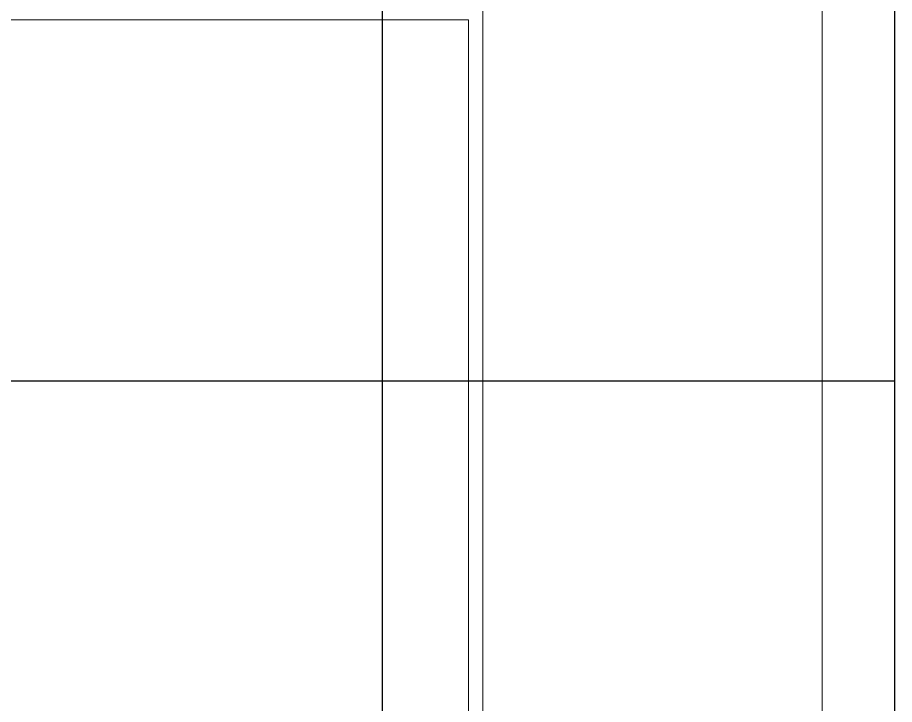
# Model space of a CAD drawing. Header units: inches. Extents: x -12418 to 57169, y -29325 to 19878.
# Drawn here: x 13588 to 14098, y -7388 to -6989 of the extents above; entities that cross this region are included whole.
import ezdxf

# ---------------------------------------------------------------- set-up
doc = ezdxf.new("R2010")
doc.units = ezdxf.units.IN
doc.header["$LTSCALE"] = 25
doc.header["$MEASUREMENT"] = 0
doc.layers.get('0').update_dxf_attribs({"color": 8})
doc.layers.add('00-Ground Floor$0$False Ceiling', color=251, linetype='Continuous')
doc.layers.add('00-Ground Floor$0$LOADING', color=253, linetype='Continuous', lineweight=5)
doc.layers.add('00-Ground Floor$0$Walls', color=251, linetype='Continuous', lineweight=5)

# ---------------------------------------------------------------- blocks, each defined once
blk = doc.blocks.new('00-Ground Floor$0$GF21008-P')
at = {"layer": '00-Ground Floor$0$LOADING'}
for p, q in [((-0.77088, 0), (0.79062, 0)), ((-0.7767, -0.1974), (0.79645, -0.1974)), ((0.02235, -0.20585), (0.02235, -0.73852)), ((0.02235, -0.20585), (0.63897, -0.20585))]:
    blk.add_line(p, q, dxfattribs=at)
blk = doc.blocks.new('00-Ground Floor$0$A$Ce9e1c4c3')
at = {"layer": '00-Ground Floor$0$False Ceiling', "color": 254, "linetype": 'Continuous'}
for p, q in [((-86200, -8477.43), (-86200, -4747.43)), ((-89502.07, -7200), (-85902.07, -7200))]:
    blk.add_line(p, q, dxfattribs=at)
at = {"layer": '00-Ground Floor$0$False Ceiling', "color": 254}
blk.add_line((-85902.07, -4747.43, 0), (-85902.07, -8477.43, 0), dxfattribs=at)
blk = doc.blocks.new('00-Ground Floor')
at = {"layer": '00-Ground Floor$0$Walls'}
blk.add_line((14097.93, -8477.43, 0), (14097.93, -4747.43, 0), dxfattribs=at)
at = {"layer": '00-Ground Floor$0$False Ceiling', "color": 254}
blk.add_blockref('00-Ground Floor$0$A$Ce9e1c4c3', (100000, 0), dxfattribs=at)
at = {"layer": '00-Ground Floor$0$LOADING', "xscale": 1000, "yscale": 1000, "zscale": 1000, "rotation": 269.9999999999998}
blk.add_blockref('00-Ground Floor$0$GF21008-P', (14055.88, -6967.56), dxfattribs=at)

msp = doc.modelspace()

# ---------------------------------------------------------------- block references
msp.add_blockref('00-Ground Floor', (0, 0))

doc.saveas('drawing.dxf')
